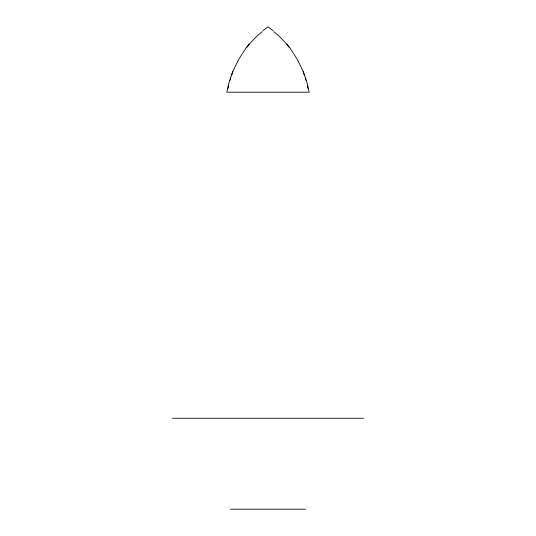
<?xml version="1.0" encoding="UTF-8"?>
<svg xmlns="http://www.w3.org/2000/svg" width="536" height="536" viewBox="0 0 536 536"><rect width="100%" height="100%" fill="white"/><g stroke="black" fill="none" stroke-linecap="round" stroke-linejoin="round"><path stroke-width="0.8" d="M232.778 71.301L228.785 83.442L226.869 92.199L309.131 92.199L307.215 83.442L303.222 71.301M245.22 49.037L249.186 44.026M262.325 31.637L258.372 34.813A99.971 99.971 0 0 0 250.037 43.416M262.895 30.646L268 26.8L273.105 30.646M172.485 418.254L363.515 418.254M230.272 509.2L305.728 509.2M273.675 31.637L277.628 34.813A99.971 99.971 0 0 1 285.963 43.416M286.814 44.026L290.78 49.037M227.867 88.896A99.971 99.971 0 0 1 228.544 85.773M229.971 80.36A99.971 99.971 0 0 1 230.674 78.068M231.431 75.797A99.971 99.971 0 0 1 232.812 72.045M233.106 71.301A99.971 99.971 0 0 1 238.62 59.771M239.009 59.074A99.971 99.971 0 0 1 241.91 54.297M242.346 53.627A99.971 99.971 0 0 1 245.079 49.681M246.513 47.764A99.971 99.971 0 0 1 249.521 44.026M286.479 44.026A99.971 99.971 0 0 1 289.487 47.764M290.921 49.681A99.971 99.971 0 0 1 293.654 53.627M294.09 54.297A99.971 99.971 0 0 1 296.991 59.074M297.38 59.771A99.971 99.971 0 0 1 302.894 71.301M303.188 72.045A99.971 99.971 0 0 1 304.569 75.797M305.326 78.068A99.971 99.971 0 0 1 306.029 80.36M307.456 85.773A99.971 99.971 0 0 1 308.133 88.896"/></g></svg>
